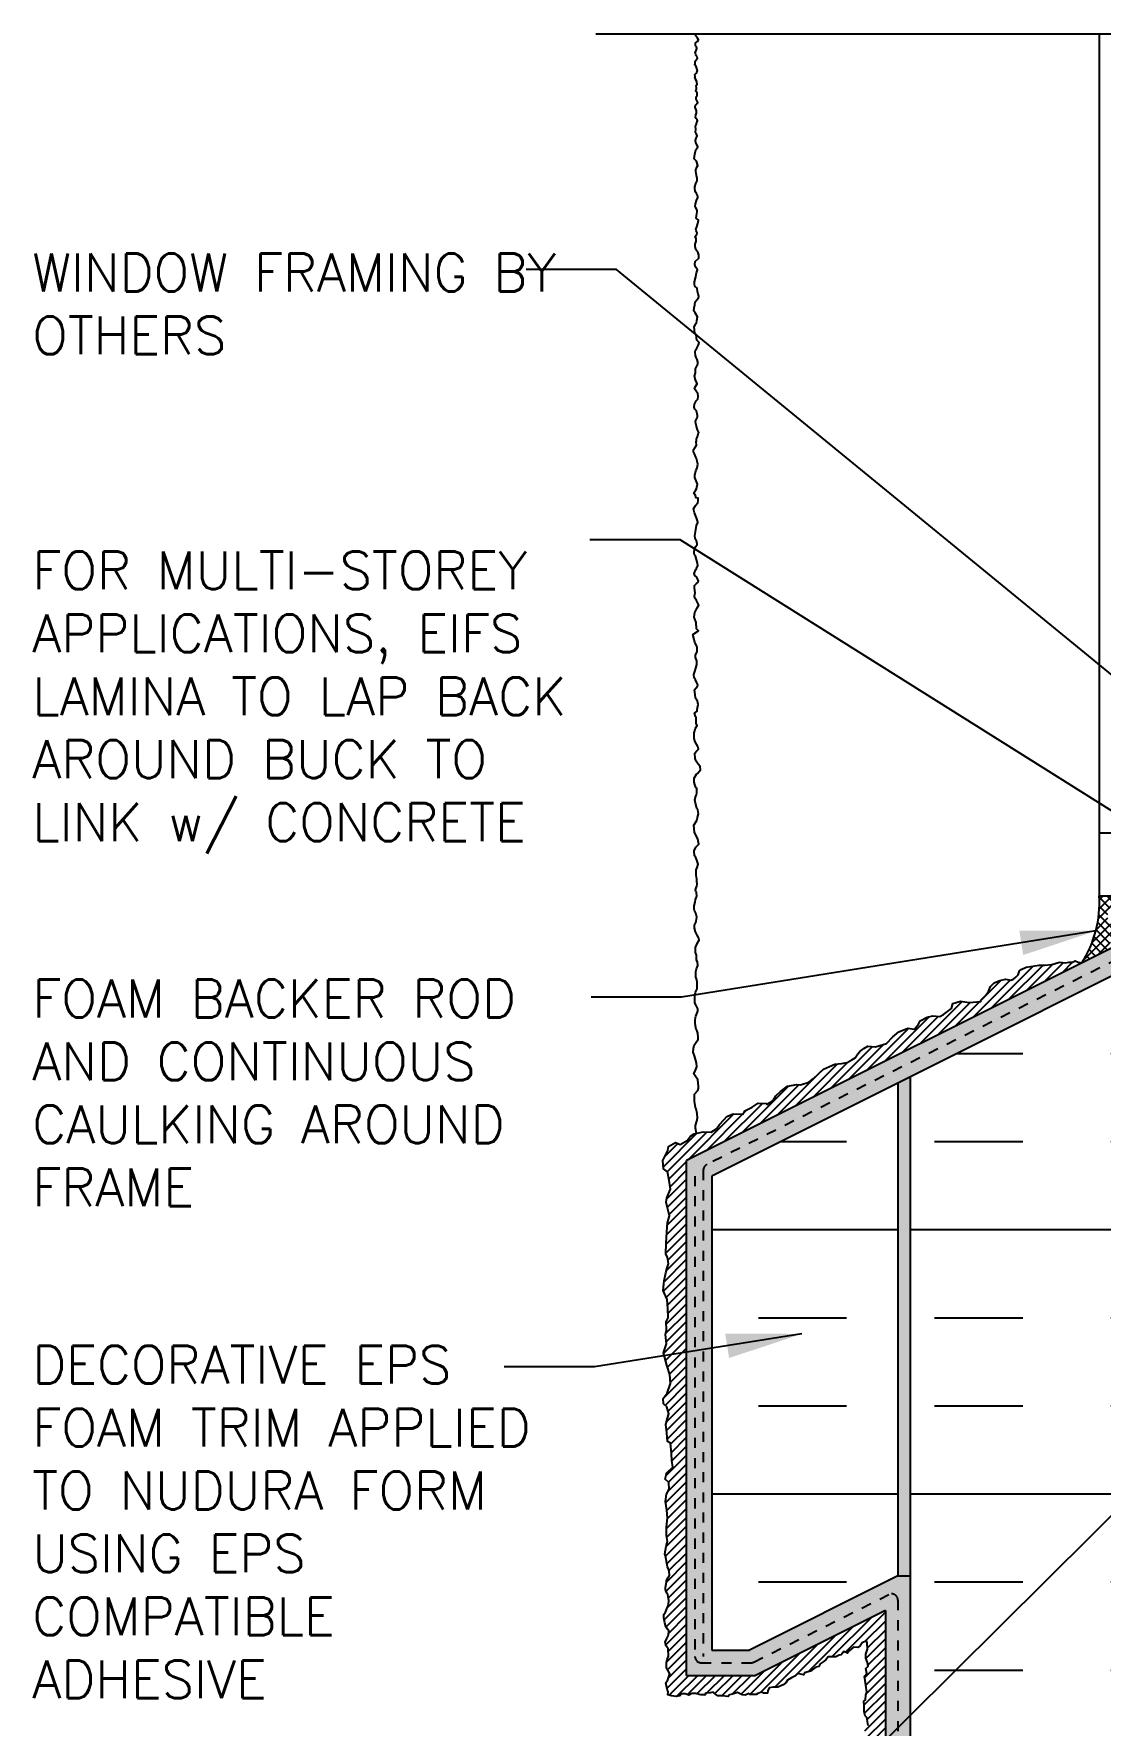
# Model space of a CAD drawing. Header units: inches. Extents: x 2671 to 2825, y 351 to 410.
# Drawn here: x 2793.56 to 2804.15, y 378 to 394.8 of the extents above; entities that cross this region are included whole.
import ezdxf

# ---------------------------------------------------------------- set-up
doc = ezdxf.new("R2010")
doc.units = ezdxf.units.IN
doc.header["$LTSCALE"] = 0.5
doc.header["$MEASUREMENT"] = 0
doc.linetypes.add('DASHED2', pattern=[0.375, 0.25, -0.125])
for name, color, linetype in [('HATCH', 12, 'CONTINUOUS'), ('LINE18', 9, 'CONTINUOUS'), ('LINE50', 5, 'CONTINUOUS'), ('LINE9', 9, 'CONTINUOUS'), ('TEXT', 4, 'CONTINUOUS')]:
    doc.layers.add(name, color=color, linetype=linetype)
doc.styles.add('DIM', font='romans.shx', dxfattribs={"width": 0.7})
doc.styles.get("Standard").update_dxf_attribs({"font": 'romans.shx'})
doc.dimstyles.new('ext_12', dxfattribs={"dimscale": 12, "dimtxt": 0.09375, "dimasz": 0.09375, "dimexe": 0.09375, "dimexo": 0.0625, "dimgap": 0.0625, "dimtad": 1, "dimdec": 1, "dimzin": 3, "dimdsep": 46, "dimlunit": 4, "dimtxsty": 'DIM', "dimcen": 0.09, "dimdle": 0.09375, "dimclrt": 4, "dimadec": 0, "dimazin": 0, "dimtfac": 1, "dimtdec": 1, "dimtmove": 2, "dimatfit": 3, "dimfxl": 1, "dimfrac": 2, "dimtolj": 1, "dimtzin": 0, "dimarcsym": 0})
pattern_1 = [(0, (84.75573298953941, -136.8278989746598), (0, 2.625), []), (0, (84.75573298953941, -135.9528989746598), (0, 2.625), [0.875, -0.875]), (0, (84.75573298953941, -135.0778989746598), (0, 2.625), [0.875, -0.875])]

msp = doc.modelspace()

# ---------------------------------------------------------------- hatches: boundary and pattern name
at = {"layer": 'HATCH'}
h = msp.add_hatch(dxfattribs=at)
h.set_pattern_fill('ANSI37', color=256, scale=0.5)
h.set_pattern_definition([(45, (84.75573298953941, -136.8278989746598), (-0.04419417382415922, 0.04419417382415922), []), (135, (84.75573298953941, -136.8278989746598), (-0.04419417382415922, -0.04419417382415922), [])])
edge = h.paths.add_edge_path()
edge.add_ellipse((2804.459476157253, 386.0699550750678), major_axis=(0.2280940251927188, 0.06169655003302232), ratio=0.6811287563632663, start_angle=70.67539716155972, end_angle=280.6034856221446, ccw=False)
edge.add_line((2804.495301290364, 386.2369798486368), (2804.143735898852, 386.2369798486368))
edge.add_arc((2803.033990033987, 386.1731596937955), 1.111579460384658, -32.753816658798996, 3.291386322241692, ccw=False)
edge.add_line((2803.968831667146, 385.571761308645), (2804.296807817808, 385.735749383976))
edge.add_arc((2804.282193184285, 385.7633806293632), 0.03125817068615812, 117.8751214006042, 297.87512140134095, ccw=False)
edge.add_line((2804.267578550763, 385.7910118747503), (2804.542753711817, 385.9285994552774))
h.paths.add_polyline_path([(2804.240242187234, 385.9856982846786), (2804.240352641219, 385.9855061682331), (2804.236476562438, 385.9936225678211)])
h = msp.add_hatch(dxfattribs=at)
h.set_pattern_fill('AR-SAND', color=256, scale=0.05)
h.set_pattern_definition([(37.50000000000001, (84.75573298953941, -136.8278989746598), (-0.003149667905480408, 0.09634118845065794), [0, -0.07600000000000001, 0, -0.085, 0, -0.08125]), (7.499999999999999, (84.75573298953941, -136.8278989746598), (0.08848883526338636, 0.141107303261487), [0, -0.041, 0, -0.0685, 0, -0.02625]), (327.5, (84.69423298953942, -136.8278989746598), (0.1557070930875748, 0.0002829526768482471), [0, -0.025, 0, -0.09000000000000001, 0, -0.1175]), (317.5, (84.69423298953942, -136.8278989746598), (0.1503063302286147, 0.04388377824671247), [0, -0.0125, 0, -0.059, 0, -0.0675])])
h.paths.add_polyline_path([(2802.268769549175, 379.4839912607451), (2802.14377210374, 379.4839912607451), (2800.668766814901, 378.7464886163257), (2800.293766814901, 378.7464886163257), (2800.293766814901, 383.4547203853351), (2802.268769549175, 384.4422217524721), (2804.893769549175, 385.7547217524721), (2804.893769549175, 385.8639606076894), (2805.018769549175, 385.8639606076894), (2805.018769549175, 385.9275842931552), (2804.680477636167, 385.9275842931557), (2800.043766814901, 383.6092288825226), (2800.043766814901, 378.4964886163257), (2800.727783809276, 378.4964886163257), (2802.018772283677, 379.1419828535262), (2802.018772283677, 368.0092164944533), (2802.268769549175, 368.0092164944533)])
h.paths.add_polyline_path([(2802.268769549175, 384.4422217524721), (2802.143766814901, 384.3797203853353), (2802.14377210374, 379.4839912607451), (2802.268769549175, 379.4839912607451)], flags=17)
h = msp.add_hatch(dxfattribs=at)
h.set_pattern_fill('INSUL', color=256, scale=7)
h.set_pattern_definition(pattern_1)
h.paths.add_polyline_path([(2804.893769549175, 385.7547217524721), (2802.268769549175, 384.4422217524721), (2802.268769549175, 368.0092164944533), (2802.706269549175, 368.0092164944533), (2802.706269549175, 368.5092164944533), (2804.206269549175, 368.5092164944533), (2804.206269549175, 368.0092164944533), (2804.893769549175, 368.0092164944533)])
h.paths.add_polyline_path([(2813.518769549173, 385.863960607689), (2810.893769549175, 385.8639606076891), (2810.893769549175, 368.0092164944533), (2811.581269549175, 368.0092164944533), (2811.581269549175, 368.5092164944533), (2813.081269549175, 368.5092164944533), (2813.081269549175, 368.0092164944533), (2813.518769549175, 368.0092164944533)])
h = msp.add_hatch(dxfattribs=at)
h.set_pattern_fill('ANSI31', color=256, scale=0.5)
h.set_pattern_definition([(45, (84.75573298953941, -136.8278989746598), (-0.04419417382415922, 0.04419417382415922), [])])
h.paths.add_polyline_path([(2803.603226597871, 385.5511921257062), (2803.547806985994, 385.5510371323189), (2803.416524962728, 385.5283350786666), (2803.366100668813, 385.5072642443084), (2803.349652754152, 385.4938073739938), (2803.337690011891, 385.4534353853307), (2803.29501561093, 385.4107634783613), (2803.264420783383, 385.4011020403252), (2803.210589812723, 385.4100737464414), (2803.156759526822, 385.3966161872672), (2803.099938212975, 385.3756831248088), (2803.064050670949, 385.3383014752312), (2803.044612413102, 385.2889584693114), (2803.017696585392, 385.2530723337061), (2802.968352156649, 385.2022345026733), (2802.965361813463, 385.1902724574716), (2802.850223671798, 385.1783104122699), (2802.764991701029, 385.1917672825846), (2802.690226958549, 385.1678438810407), (2802.675273873101, 385.1199957002339), (2802.594528444249, 385.0586906491124), (2802.5592681416, 385.0387688323985), (2802.488989256278, 385.0477405385147), (2802.433663456404, 385.0327881542275), (2802.364880085055, 384.9969020186224), (2802.348431485635, 384.9625113969898), (2802.308058771209, 384.9131683910698), (2802.240770229073, 384.923634922299), (2802.154043429091, 384.8877487866939), (2802.094231772059, 384.8369102668016), (2802.018769549176, 384.7596544445718), (2802.018769549176, 384.7688513805105), (2801.920777487334, 384.7397197689343), (2801.844517230882, 384.7442056219925), (2801.806350810421, 384.7213182651351), (2801.765978095994, 384.6929083216737), (2801.746539153388, 384.6704797452428), (2801.720594835094, 384.6315650926221), (2801.685231982383, 384.6106695192343), (2801.64037272604, 384.5822602646322), (2801.583552096953, 384.573288558516), (2801.516263554817, 384.567307880345), (2801.465423612102, 384.5448786150542), (2801.404116441097, 384.5179641855657), (2801.350285470437, 384.4671263545324), (2801.30393138488, 384.4237640267841), (2801.259072813296, 384.3863830660657), (2801.176831185713, 384.3609634616898), (2801.137953985259, 384.365449314748), (2801.046740643359, 384.3475065913751), (2800.97722047117, 384.2962058467588), (2800.932361899585, 384.2513486938972), (2800.905446071876, 384.2064915410353), (2800.841148557685, 384.1676150663445), (2800.836662700527, 384.1765867724607), (2800.755916586916, 384.1780815975737), (2800.696104929884, 384.1407006368556), (2800.622835701377, 384.1033196761375), (2800.607882615929, 384.0689283656454), (2800.507697559711, 384.0719193935904), (2800.444895559493, 384.0464997892145), (2800.41648490257, 384.0165950206398), (2800.370130817013, 383.9672520147201), (2800.34172016009, 383.925385200944), (2800.28788918943, 383.8909945793114), (2800.210134103764, 383.8954804323694), (2800.118285305377, 383.8738860647918), (2800.08239844811, 383.8514574883609), (2800.050997448001, 383.8080951606123), (2799.979223048706, 383.769219374781), (2799.935859306336, 383.7901524372394), (2799.865580421014, 383.7482856234633), (2799.859599734642, 383.7094091487725), (2799.808759107168, 383.6107231369328), (2799.816235992271, 383.5284843344934), (2799.853618363511, 383.4970840519463), (2799.870066278173, 383.4118549104214), (2799.883523849648, 383.3266257688963), (2799.849132506353, 383.2399018022584), (2799.843151135222, 383.1950446493966), (2799.855113192725, 383.139720276446), (2799.874552135331, 383.0619673270646), (2799.853618363511, 382.9901957447139), (2799.852122849539, 382.9498237560508), (2799.841748063734, 382.7904685104072), (2799.838757720548, 382.6783249393932), (2799.853710805996, 382.6499149959318), (2799.865672863499, 382.5841240917521), (2799.852215292024, 382.5452483059209), (2799.837262206576, 382.4929142720559), (2799.820814291914, 382.4136664975615), (2799.813337406811, 382.3179708248074), (2799.852215292024, 382.2297506553373), (2799.856701149182, 382.1415311747268), (2799.8612513737, 382.0463914115885), (2799.841812431094, 382.0060194229252), (2799.843307945066, 381.9267716484308), (2799.83433554599, 381.8819144955692), (2799.843307945066, 381.7907039870136), (2799.81340177417, 381.6994941673174), (2799.847793802225, 381.5768840650742), (2799.879194802334, 381.485674245378), (2799.883680659492, 381.3944637368227), (2799.85080811198, 381.297961409595), (2799.810435397555, 381.24562737573), (2799.814921254713, 381.1917985167522), (2799.849312598008, 381.1618937481776), (2799.867256711401, 381.0931125049124), (2799.855293969139, 381.0512456911363), (2799.837350540505, 380.9869496120696), (2799.849312598008, 380.9062063236026), (2799.855293969139, 380.817986842992), (2799.885200140035, 380.8030344587048), (2799.894171854351, 380.6983670798345), (2799.897162197537, 380.6310813505418), (2799.907629425827, 380.5637949323896), (2799.849365324462, 380.5076329062883), (2799.841065358867, 380.4842302825257), (2799.831730722203, 380.4442254559756), (2799.867308753096, 380.4134327475067), (2799.870299096282, 380.3446515042415), (2799.844878782545, 380.2968033234347), (2799.834412239014, 380.2235362271113), (2799.84786981049, 380.1383070855863), (2799.85385118162, 380.0605548250644), (2799.844878782545, 379.9678494913958), (2799.844878782545, 379.8856106889564), (2799.855346010834, 379.8258004629479), (2799.841888439359, 379.7749626319151), (2799.829926381856, 379.7046858746774), (2799.835907068228, 379.6822572982464), (2799.853935406995, 379.5747159975458), (2799.870170361562, 379.5346085309304), (2799.874224520041, 379.4697464049373), (2799.857802926646, 379.4634521001124), (2799.846343482356, 379.4357585705297), (2799.8444336891, 379.4262096001535), (2799.835838592313, 379.368913022457), (2799.835838592313, 379.3479041854539), (2799.847298721363, 379.3135266521517), (2799.857802926646, 379.2982477484618), (2799.862577752163, 379.2772389114587), (2799.869491080539, 379.2098432702712), (2799.849208514618, 379.1578712708776), (2799.834884038065, 379.1244484968413), (2799.818649083498, 379.1024849005723), (2799.818649083498, 379.0671519191449), (2799.828199419293, 379.0184502414188), (2799.836777397101, 378.9825021084587), (2799.853966905916, 378.9557640270016), (2799.866381589214, 378.9395296751863), (2799.863516556951, 378.8965579307737), (2799.847282287143, 378.8631351567374), (2799.830092778328, 378.8249372086532), (2799.842507461626, 378.7896042272259), (2799.862561317944, 378.7590464198461), (2799.864471795958, 378.6855161791943), (2799.852057112661, 378.654957682955), (2799.844417254881, 378.6272648422321), (2799.843474341538, 378.572440581278), (2799.857798818091, 378.5476120183523), (2799.876898804921, 378.5132337961907), (2799.859709296105, 378.4530729406972), (2799.837744961773, 378.4206049259265), (2799.85015964507, 378.3594886223077), (2799.862574328368, 378.3317957815848), (2799.858754057098, 378.3041022520022), (2799.893133074729, 378.2916883149692), (2799.940881329905, 378.2859583816557), (2799.97717014079, 378.292643074235), (2799.994359649605, 378.3126964631128), (2800.028738667236, 378.3126964631128), (2800.065027478121, 378.2983730075484), (2800.096542148248, 378.3174716371607), (2800.135695306637, 378.3174716371607), (2800.169119770019, 378.305057011268), (2800.18439880082, 378.3021927334707), (2800.226417676231, 378.3021927334707), (2800.235967327265, 378.3193811556921), (2800.277030963668, 378.3232008816146), (2800.307888949776, 378.3279843219761), (2800.331763077364, 378.3107952108953), (2800.354681965945, 378.2916965812831), (2800.3947910481, 378.2945608590803), (2800.458774257843, 378.285011888704), (2800.469278463126, 378.3022009997849), (2800.499837894246, 378.3098404516297), (2800.549495942677, 378.3251193553194), (2800.596289643605, 378.3031557590505), (2800.626377275674, 378.3012262635937), (2800.663621325567, 378.3174606154087), (2800.676990563112, 378.3079109561727), (2800.734289154082, 378.3079109561727), (2800.752433217146, 378.3165058561428), (2800.78872271279, 378.3289197931761), (2800.80782201486, 378.3184153746745), (2800.846975858009, 378.3203255820654), (2800.859670023202, 378.3732194860039), (2800.908094035489, 378.3776214709021), (2800.951067465148, 378.3795316782932), (2801.002940709413, 378.4035026111426), (2801.031589662518, 378.4235560000207), (2801.046869378078, 378.4493393222119), (2801.087933014481, 378.4703481592153), (2801.126132303381, 378.4932665147501), (2801.150006430969, 378.5142753517532), (2801.204439304918, 378.5009059665949), (2801.215899433967, 378.5219148035983), (2801.274152579186, 378.5391039146791), (2801.328925778429, 378.5774995654394), (2801.359485209549, 378.5860944654096), (2801.37094465384, 378.6118777876009), (2801.402458639207, 378.6309764172133), (2801.42824324481, 378.6500750468256), (2801.449252340135, 378.6796780949394), (2801.525650233176, 378.6815883023305), (2801.586196531151, 378.7083301228924), (2801.605208289671, 378.7331907674072), (2801.643406893811, 378.7169564155922), (2801.663461434889, 378.7436944970495), (2801.702615278037, 378.7761625118201), (2801.74367891444, 378.7742529932887), (2801.769462835283, 378.7895318969784), (2801.78951737636, 378.8210451524833), (2801.829626458516, 378.8382335747046), (2801.838220870544, 378.820089704358), (2801.842040457054, 378.756109122942), (2801.824851632998, 378.7064519970907), (2801.825806187246, 378.6682547378659), (2801.841085902806, 378.624327545328), (2801.847770521579, 378.5870850453691), (2801.823896393991, 378.5632112417093), (2801.834401284033, 378.514509563983), (2801.8124369497, 378.4877707936664), (2801.817211775218, 378.446708567785), (2801.834401284033, 378.3311606531265), (2801.823896393991, 378.3006028457469), (2801.821056013058, 378.2540407656249), (2801.805776982257, 378.2387611730755), (2801.807686775512, 378.192924462006), (2801.806731536505, 378.1337183657781), (2801.817236426547, 378.0945656584283), (2801.834425935363, 378.0773765473475), (2801.847795172908, 378.0000265807732), (2801.811506362023, 377.9427300030768), (2801.817236426547, 377.8873436327715), (2801.830605664093, 377.8348222291229), (2801.828695870838, 377.7498321218441), (2801.809596568768, 377.7030406515087), (2801.808635851687, 377.649025800466), (2801.853401025932, 377.6135230069248), (2801.864978518891, 377.5926846708949), (2801.855428867856, 377.5306136080103), (2801.824870121495, 377.5143792561953), (2801.808635851687, 377.4876411747382), (2801.800995993907, 377.4322548044327), (2801.811500199191, 377.3825976785813), (2801.812455438198, 377.3138419231175), (2801.843969423565, 377.2851936342693), (2801.858293900118, 377.2250327787758), (2801.85254032095, 377.1633349124494), (2801.819170871132, 377.1299653458848), (2801.822035903394, 377.0755344237045), (2801.828720522167, 377.0039137015842), (2801.831585554429, 376.9475725720131), (2801.84304499872, 376.9103293831947), (2801.84304499872, 376.8425290758562), (2801.842089759713, 376.78523249816), (2801.811531013352, 376.7556294500459), (2801.800472153161, 376.6769754724398), (2801.823882014049, 376.609503062223), (2801.851589799093, 376.482375475753), (2801.827989884159, 376.4419207675817), (2801.796318404188, 376.4019875824192), (2801.793564302907, 376.3427773530345), (2801.816974163795, 376.2904515854837), (2801.837629238642, 376.2284872958214), (2801.852776795688, 376.18717776938), (2801.839006289283, 376.1183283290243), (2801.825235782878, 376.0095463923658), (2801.811465961233, 375.9503361629811), (2801.822481681598, 375.8704704815159), (2801.83074398544, 375.8236528345199), (2801.841760390564, 375.745164872053), (2801.841760390564, 375.6639228493086), (2801.836252188002, 375.614351142035), (2801.816974163795, 375.5661564649001), (2801.804580708031, 375.5262239685974), (2801.80182660675, 375.48078335174), (2801.801816335363, 375.4110817921839), (2801.810077954446, 375.3683952356039), (2801.807324537925, 375.3367242312736), (2801.815586157008, 375.3064302570822), (2801.825225511491, 375.2857754938614), (2801.848635372379, 375.2623666703632), (2801.854143574941, 375.2114186218105), (2801.843127169817, 375.1632239446756), (2801.844504220458, 375.1150292675408), (2801.856121528513, 375.0356484167988), (2801.828054251519, 374.9670402036322), (2801.830807668041, 374.9174684963586), (2801.807398491912, 374.8747819397784), (2801.807398491912, 374.8128176501163), (2801.834938819962, 374.7343296876493), (2801.855594579569, 374.6902661009305), (2801.874873288535, 374.6324322128249), (2801.819791947676, 374.5622057423306), (2801.811529643834, 374.5029955129458), (2801.804644390631, 374.4300149821741), (2801.833561769321, 374.3900824858713), (2801.837692921243, 374.3473959292912), (2801.826688157025, 374.3053775664252), (2801.804655346778, 374.2695761605384), (2801.803278296137, 374.2282659452374), (2801.839081612789, 374.186956418796), (2801.841835029311, 374.1249921291338), (2801.819802903823, 374.0781744821376), (2801.804655346778, 374.0038176100867), (2801.826688157025, 373.9652614550632), (2801.834950460867, 373.911559346233), (2801.828065207665, 373.8385788154614), (2801.818425853182, 373.7986463191585), (2801.830819308946, 373.7256657883869), (2801.850097333153, 373.6967488443341), (2801.850148690089, 373.6181961290743), (2801.825806872005, 373.5827921951185), (2801.814743218501, 373.5462812639477), (2801.793721112751, 373.5186214884807), (2801.821381273652, 373.4533444734874), (2801.830233155118, 373.4090886949684), (2801.834658753472, 373.3604076830272), (2801.841296808623, 373.3061951293082), (2801.833552182693, 373.2508755783742), (2801.824700985986, 373.2121520304923), (2801.824698931709, 373.169570180556), (2801.812528707426, 373.1463363273708), (2801.825805502487, 373.1109317045555), (2801.864036535468, 373.0727018345464), (2801.842402009883, 373.013569680673), (2801.815847735001, 372.9881225219171), (2801.822486474911, 372.9648886687318), (2801.825805502487, 372.9228455069238), (2801.809208995091, 372.8885478813235), (2801.81031556587, 372.8409731777379), (2801.822486474911, 372.8099944772043), (2801.835763269973, 372.7790150878112), (2801.847924592386, 372.7232429561863), (2801.854562647537, 372.687838333371), (2801.843498994033, 372.6435825548519), (2801.816944719152, 372.6037526986145), (2801.816944719152, 372.5506464532511), (2801.837966824901, 372.5285182195618), (2801.834647112566, 372.4676671268501), (2801.824689345081, 372.4245176566866), (2801.816944719152, 372.3946452645086), (2801.821370317505, 372.3216240910264), (2801.830221514213, 372.2585596927442), (2801.846818021608, 372.2463896119738), (2801.846818021608, 372.1567724354396), (2801.819157175949, 372.1158355819871), (2801.822049080468, 372.050393827978), (2801.814798683991, 372.0177674771181), (2801.836158951652, 371.9701180534963), (2801.847991698783, 371.9513841537692), (2801.834714218963, 371.8960646028352), (2801.834714218963, 371.8850008304203), (2801.821437423901, 371.8695111357238), (2801.818118396326, 371.833000204553), (2801.817011825548, 371.8042341207305), (2801.815905254769, 371.7677238784192), (2801.810373085638, 371.7455956447299), (2801.818118396326, 371.7002335578553), (2801.829182049831, 371.6471273124919), (2801.835820789741, 371.6072974562545), (2801.845778557226, 371.5696802167282), (2801.859261631199, 371.5472088006071), (2801.85020415558, 371.4579348065046), (2801.843566100429, 371.4258497976155), (2801.838033931297, 371.4081474862078), (2801.832501762165, 371.382700327452), (2801.832501762165, 371.3385193640706), (2801.813692113213, 371.2908705342067), (2801.818118396326, 371.243295830621), (2801.815905254769, 371.2078912078057), (2801.819224282345, 371.1702739682794), (2801.831395191387, 371.1370826510347), (2801.835820789741, 371.0950394892267), (2801.833665852712, 371.0542397188146), (2801.836984880287, 371.0243673266365), (2801.845135909316, 370.9787236954852), (2801.830346140377, 370.9436013058061), (2801.819282486872, 370.899345527287), (2801.812643746962, 370.8683668267535), (2801.812643746962, 370.8340685122938), (2801.827027112802, 370.8108346591084), (2801.842517049419, 370.7887071142787), (2801.838091451065, 370.7610473388117), (2801.836984880287, 370.728961641063), (2801.836984880287, 370.7101537101593), (2801.819794621365, 370.6643155961887), (2801.823708085226, 370.6437703868104), (2801.823708085226, 370.5884508358765), (2801.822601514448, 370.5275997431648), (2801.809324719387, 370.4689605783047), (2801.841613789379, 370.4228352866767), (2801.849528738047, 370.3422752763011), (2801.827101066789, 370.3233901000974), (2801.823782039214, 370.3012618664081), (2801.81935644086, 370.2614320101707), (2801.833934947579, 370.2286308056593), (2801.827101066789, 370.1684952197103), (2801.811611130172, 370.128665363473), (2801.81271770095, 370.0821969682428), (2801.831527349902, 370.0379418785832), (2801.844804144963, 369.9970057139903), (2801.845910715741, 369.9494310104046), (2801.848123172539, 369.8730902229964), (2801.841560440893, 369.8494141220127), (2801.830496787389, 369.8173291131234), (2801.817219307569, 369.7841371070193), (2801.819432449125, 369.7443072507819), (2801.844992417683, 369.7059690334241), (2801.833815814965, 369.6403066879066), (2801.820539019903, 369.6049020650914), (2801.821644905922, 369.5639659004984), (2801.831602673408, 369.5285612776832), (2801.84377358245, 369.4787739573864), (2801.845986724006, 369.4035394783337), (2801.851582575739, 369.3809393758875), (2801.815070533372, 369.337789905724), (2801.808431793462, 369.3090238219015), (2801.80953836424, 369.2736198879457), (2801.829453899211, 369.2404278818415), (2801.841717387676, 369.1931296194975), (2801.830560469989, 369.1596618610112), (2801.830560469989, 369.1131934657811), (2801.836092639121, 369.0556612981359), (2801.829468279153, 369.0221234845632), (2801.827255137597, 369.0011015592295), (2801.817297370111, 368.973442472622), (2801.81065931496, 368.9302930024585), (2801.811765200979, 368.8771867570951), (2801.829468279153, 368.8362499036427), (2801.84495821577, 368.8096971253906), (2801.843851644992, 368.7488453438195), (2801.840532617417, 368.6879942511079), (2801.826149251578, 368.6525896282926), (2801.805157275231, 368.6311034116565), (2801.805157275231, 368.6012310194783), (2801.810688759604, 368.5481240852556), (2801.836137148466, 368.5016563788849), (2801.85383954188, 368.4629321421434), (2801.843881774395, 368.407613280069), (2801.825072810202, 368.3677834238316), (2801.826178696221, 368.308037950616), (2801.830604979334, 368.2704207110896), (2801.843881774395, 368.2051443849558), (2801.837243034485, 368.1642075315033), (2801.81954064107, 368.0989312053695), (2801.818434070292, 368.0635265825543), (2801.831272283677, 368.0092164944533), (2802.018772283677, 368.0092164944533), (2802.018772283677, 379.1419828535262), (2800.727783809276, 378.4964886163257), (2800.043766814901, 378.4964886163257), (2800.043766814901, 383.6092288825226), (2803.968831667146, 385.571761308645), (2803.932136957953, 385.5787850818018), (2803.903946793475, 385.5928798360125), (2803.875757313757, 385.5798693466533), (2803.845399201825, 385.5809536115048), (2803.807451219532, 385.5733637575437), (2803.748902943121, 385.5809536115048), (2803.670839031081, 385.5560162087781)])
h = msp.add_hatch(dxfattribs=at)
h.set_pattern_fill('INSUL', color=256, scale=7)
h.set_pattern_definition(pattern_1)
h.paths.add_polyline_path([(2802.143766814901, 384.3797203853353), (2800.293766814901, 383.4547203853351), (2800.293766814901, 378.7464886163257), (2800.668766814901, 378.7464886163257), (2802.14377210374, 379.4839912607451)])

# ---------------------------------------------------------------- linework, layer by layer
msp.add_line((2804.143735898852, 394.7995339729275), (2804.143735898852, 386.8618317029849), dxfattribs=at)
msp.add_lwpolyline([(2800.142144020994, 383.8794954345823), (2800.134490395536, 383.9298689736373), (2800.131476760645, 383.9579930948603), (2800.147547367137, 384.0011827010309), (2800.151565245144, 384.032320283628), (2800.14955675891, 384.0775185603941), (2800.138508273543, 384.1237216279388), (2800.131476760645, 384.1377841440312), (2800.121433423934, 384.1990536074852), (2800.122437667051, 384.2301902791206), (2800.124446153286, 384.2673538735045), (2800.155583123152, 384.3035126771098), (2800.161609487394, 384.3236012049888), (2800.162613730512, 384.3497157446544), (2800.156587366269, 384.4109852081085), (2800.135494638652, 384.4421218797439), (2800.117415545926, 384.4692412101882), (2800.133455364081, 384.5078386583215), (2800.146513241222, 384.5409840005525), (2800.143499606331, 384.5811610563106), (2800.122406878714, 384.6484565315512), (2800.109349907113, 384.6856201259351), (2800.11336778512, 384.7217789295404), (2800.118389906245, 384.75592906255), (2800.147517484339, 384.7961061183081), (2800.158565969706, 384.8121763940343), (2800.158565969706, 384.8302562513177), (2800.155552334815, 384.8734458574883), (2800.144503849448, 384.9035786493067), (2800.138477485206, 384.9116142426508), (2800.129461030096, 384.9685958092824), (2800.129461030096, 384.9977238103223), (2800.133478908103, 385.0308691525534), (2800.137496786112, 385.0449307576839), (2800.155575878838, 385.0931434067859), (2800.155575878838, 385.1172492758561), (2800.136491637455, 385.15441287024), (2800.127452543862, 385.1724918165617), (2800.126448300744, 385.2196996748851), (2800.125443152088, 385.247823796108), (2800.131470421869, 385.2829778089346), (2800.150553757713, 385.3161240621273), (2800.149549514595, 385.3432433925717), (2800.148545271478, 385.3844243281467), (2800.142518907237, 385.4145571199653), (2800.137496786112, 385.4306273956914), (2800.136491637455, 385.4878795179543), (2800.142518907237, 385.5129892668414), (2800.156580121955, 385.5461355200341), (2800.153567392603, 385.5812895328606), (2800.143523150353, 385.5993693901441), (2800.143523150353, 385.6385416551235), (2800.142465480416, 385.6490122491487), (2800.132422143705, 385.6751267888144), (2800.134430629939, 385.7253481085119), (2800.151505479549, 385.770546385278), (2800.169584572275, 385.7976657157224), (2800.161549721799, 385.8257898369453), (2800.148492750197, 385.8468822446413), (2800.142465480416, 385.859939969955), (2800.132422143705, 385.881032377651), (2800.124386387689, 385.9161873014392), (2800.124386387689, 385.9473239730747), (2800.136439116174, 385.9734385127404), (2800.139452751065, 385.9875010288328), (2800.14447487219, 386.0256685030336), (2800.13744426483, 386.0678542293871), (2800.123382144573, 386.0919600984573), (2800.119364266564, 386.1070264943666), (2800.118361834526, 386.1406519134247), (2800.129410319893, 386.1768116279916), (2800.131418806127, 386.2009174970618), (2800.138449413487, 386.216987772788), (2800.142467291495, 386.2240185753533), (2800.145480926386, 386.2410936418581), (2800.142467291495, 386.2621869605158), (2800.142467291495, 386.2732351042722), (2800.135436684136, 386.2802659068375), (2800.132423049245, 386.298345764121), (2800.139454562143, 386.318434292), (2800.14748941262, 386.3345045677262), (2800.148493655737, 386.3555978863839), (2800.146485169502, 386.3847258874238), (2800.144475777729, 386.4038096245241), (2800.138449413487, 386.4429818895036), (2800.139454562143, 386.4962157596136), (2800.148493655737, 386.5193177488669), (2800.158537897987, 386.5534678818765), (2800.144475777729, 386.5916353560773), (2800.135436684136, 386.6177508067047), (2800.124388198768, 386.6348258732096), (2800.120374848457, 386.6868928013546), (2800.136445454949, 386.7210429343642), (2800.167582424816, 386.7531843967784), (2800.155529696332, 386.8003913441399), (2800.123388483348, 386.8717050715335), (2800.118366362223, 386.9028426541306), (2800.117362119106, 386.9390014577359), (2800.145485454082, 386.9882179866548), (2800.14950242655, 387.0032843825641), (2800.161556060574, 387.0525000005213), (2800.156533939449, 387.0926770562793), (2800.145485454082, 387.105734781593), (2800.142471819191, 387.1228098480979), (2800.133431820058, 387.1599734424817), (2800.125396969582, 387.1931187847127), (2800.137449698066, 387.228273708501), (2800.143476062308, 387.241330522853), (2800.146489697199, 387.2604151709152), (2800.147493940316, 387.3066182384598), (2800.135441211832, 387.3156577116207), (2800.125396969582, 387.3427770420651), (2800.120374848457, 387.3658781203566), (2800.11937060534, 387.4080638467102), (2800.143476062308, 387.4462322318727), (2800.151511818324, 387.454266914255), (2800.181617378894, 387.4892305360818), (2800.180613135777, 387.5213710875341), (2800.15952040816, 387.5444730767873), (2800.138427680543, 387.5746058686059), (2800.130392830066, 387.6037338696458), (2800.127379195176, 387.6559629489772), (2800.142445558551, 387.6760514768562), (2800.162534043051, 387.6961400047352), (2800.154498287035, 387.7222545444009), (2800.142445558551, 387.7463613244328), (2800.12938858695, 387.7684585229074), (2800.118340101582, 387.8026086559171), (2800.118340101582, 387.8377626687436), (2800.118340101582, 387.8578511966226), (2800.128383438293, 387.8889878682581), (2800.132401316301, 387.9040542641674), (2800.150480409027, 387.9291649240162), (2800.13943192366, 387.9442313199254), (2800.140437072316, 388.0125315859448), (2800.134409802535, 388.0185575977314), (2800.123361317168, 388.0537125215197), (2800.150480409027, 388.0738010493988), (2800.14947616591, 388.088867445308), (2800.158512542886, 388.139823000153), (2800.152486178643, 388.1719644625671), (2800.132398599683, 388.2031011342026), (2800.129384964792, 388.2372521781739), (2800.12335860055, 388.2834552457186), (2800.152486178643, 388.3216227199194), (2800.157508299768, 388.3326717746376), (2800.145455571284, 388.3547689731122), (2800.131393451026, 388.384900853969), (2800.119340722542, 388.4039845910694), (2800.116327993191, 388.4351221736665), (2800.128380721675, 388.4752983184629), (2800.135411329034, 388.4984003077161), (2800.147464057518, 388.5365677819169), (2800.146459814401, 388.5717227057052), (2800.132398599683, 388.6058728387148), (2800.132398599683, 388.628974827968), (2800.150477692409, 388.6651336315733), (2800.149473449292, 388.7063145671483), (2800.146459814401, 388.719372292462), (2800.125367086784, 388.7555310960672), (2800.120344965659, 388.7832525722093), (2800.106282845401, 388.8354825625024), (2800.163534664011, 388.8716413661077), (2800.141437693276, 388.8917298939867), (2800.138424058385, 388.9529993574407), (2800.119339817003, 389.0072380183294), (2800.126371329901, 389.0514324152786), (2800.14043254462, 389.0795556255398), (2800.15047678687, 389.0976354828233), (2800.165543150245, 389.1257586930845), (2800.144450422628, 389.1699530900337), (2800.128379816135, 389.1910464086914), (2800.122353451894, 389.2111349365704), (2800.125367086784, 389.2342360148619), (2800.13038830237, 389.2493024107712), (2800.12335769501, 389.2975141489114), (2800.124361938128, 389.3216200179817), (2800.14344617951, 389.3396998752651), (2800.157507394229, 389.348739348426), (2800.161525272237, 389.3638057443352), (2800.146458908862, 389.4029780093147), (2800.126371329901, 389.4190491960026), (2800.118335573885, 389.4391368129199), (2800.135410423495, 389.4803186594565), (2800.141437693276, 389.4893581326174), (2800.154494664878, 389.5204948042528), (2800.153490421761, 389.5435967935061), (2800.141437693276, 389.5777469265158), (2800.131393451026, 389.6149105208997), (2800.121349208776, 389.6259586646561), (2800.120340437963, 389.6486115497806), (2800.123353167314, 389.683766473569), (2800.136411044455, 389.7078723426391), (2800.149468016056, 389.7289656612968), (2800.147459529822, 389.7560849917411), (2800.130383774673, 389.7912390045677), (2800.125361653548, 389.8143409938209), (2800.13138892333, 389.8525084680217), (2800.138419530689, 389.8956989851539), (2800.14143226004, 389.9147827222544), (2800.156498623415, 389.9469241846684), (2800.153485894064, 389.9639992511733), (2800.142437408697, 389.9941311320301), (2800.135405895798, 390.0081936481224), (2800.123353167314, 390.0413389903534), (2800.114313168181, 390.0815160461115), (2800.129379531556, 390.1076305857772), (2800.134401652681, 390.1166700589381), (2800.156498623415, 390.1427855095656), (2800.158508015189, 390.1618692466659), (2800.158508015189, 390.1879837863316), (2800.138419530689, 390.1899924569271), (2800.131352701756, 390.2128220686257), (2800.117291487038, 390.2419500696656), (2800.131352701756, 390.2630433883232), (2800.142401187124, 390.281122334645), (2800.147423308249, 390.2971935213329), (2800.15344967249, 390.3263215223728), (2800.127335729288, 390.3946217883921), (2800.125326337514, 390.4147103162711), (2800.135370579764, 390.4589047132204), (2800.149432700022, 390.4880327142603), (2800.154454821147, 390.5272049792396), (2800.150436943139, 390.5553281895009), (2800.14340543024, 390.5804388493497), (2800.137379065999, 390.5965100360376), (2800.121308459507, 390.6276467076731), (2800.114277852147, 390.6467304447734), (2800.114277852147, 390.6708363138436), (2800.126330580631, 390.6879113803484), (2800.141396944006, 390.7140268309759), (2800.139388457772, 390.7471721732069), (2800.144410578897, 390.7572164371463), (2800.141396944006, 390.7783088448423), (2800.15344967249, 390.7963887021258), (2800.159476036733, 390.8255167031657), (2800.164498157858, 390.8415869788919), (2800.151441186256, 390.8666976387407), (2800.138384214655, 390.9129007062854), (2800.136312340668, 390.9296988404269), (2800.13229446266, 390.9527999187185), (2800.15238294716, 390.9919721836978), (2800.154391433394, 391.0090472502027), (2800.142338704909, 391.0542464379305), (2800.127272341535, 391.0733301750308), (2800.119237491058, 391.0904052415357), (2800.124259612183, 391.1225467039499), (2800.131290219543, 391.1416304410502), (2800.139325070019, 391.1546881663639), (2800.155395676511, 391.1727671126856), (2800.160417797636, 391.1968738927176), (2800.156400825168, 391.2300192349485), (2800.147360826034, 391.240063498888), (2800.138320826902, 391.2491029720489), (2800.123387577808, 391.2726085173447), (2800.12640030716, 391.287674913254), (2800.150506669668, 391.3228298370423), (2800.144480305426, 391.3338779807987), (2800.132426671402, 391.3630059818386), (2800.121378186035, 391.3981609056269), (2800.133431820058, 391.4333158294152), (2800.133431820058, 391.4544082371111), (2800.132426671402, 391.471483303616), (2800.150506669668, 391.5046295568087), (2800.157537277027, 391.5196950417562), (2800.156533033909, 391.5427970310095), (2800.148497277894, 391.564894229484), (2800.138453941183, 391.58598663718), (2800.132426671402, 391.6050712852422), (2800.129413942051, 391.6372118366945), (2800.131422428285, 391.6593090351691), (2800.145484548543, 391.6783936832312), (2800.161555155034, 391.7105342346836), (2800.168585762394, 391.7336362239369), (2800.14648879166, 391.75673821319), (2800.143476062308, 391.7788354116647), (2800.138453941183, 391.8149942152698), (2800.127405455816, 391.8250384792093), (2800.119392338284, 391.8908545526145), (2800.13747143101, 391.9179738830589), (2800.142493552135, 391.9260094764029), (2800.146511430143, 391.9511201362517), (2800.153542037502, 391.9892876104524), (2800.130440823651, 392.0284598754318), (2800.116378703393, 392.0485484033109), (2800.120396581401, 392.0786811951294), (2800.12742718876, 392.1068044053907), (2800.128431431877, 392.1369371972092), (2800.161577793518, 392.1761094621886), (2800.164590522869, 392.1941884085104), (2800.159568401744, 392.2142769363894), (2800.151533551268, 392.2393875962382), (2800.148519916377, 392.2745425200264), (2800.12742718876, 392.2936262571269), (2800.121400824518, 392.3147186648227), (2800.124414459409, 392.3368158632974), (2800.136467187893, 392.3850276014376), (2800.13747143101, 392.3900497334074), (2800.143497795252, 392.4241998664171), (2800.152537794385, 392.4553374490142), (2800.133453553002, 392.4854693298711), (2800.126422945643, 392.5075665283457), (2800.128431431877, 392.5387041109428), (2800.165594765986, 392.5728542439525), (2800.165594765986, 392.5899293104574), (2800.167528997996, 392.6015349627872), (2800.15949324198, 392.6256417428191), (2800.135387785012, 392.6587870850501), (2800.128356272113, 392.6859064154945), (2800.130365663887, 392.709007493786), (2800.140409906136, 392.7401450763831), (2800.138112552856, 392.7683557389696), (2800.129570600355, 392.7837154645532), (2800.133720687105, 392.7901996900857), (2800.140464238496, 392.7995379586912), (2800.146689821391, 392.8083569791155), (2800.14824553796, 392.8228822637623), (2800.143317592926, 392.8361103389179), (2800.138907616388, 392.8446697352516), (2800.135536293461, 392.8589363067696), (2800.141242096781, 392.8726827191446), (2800.154589746507, 392.9157019754732), (2800.16276495558, 392.9484036793459), (2800.138981870613, 392.9692136889083), (2800.141211308444, 392.992997077529), (2800.150129965306, 393.0309012837923), (2800.150873413096, 393.0479954804933), (2800.13006321375, 393.0836705634246), (2800.133036099371, 393.1126564544359), (2800.141211308444, 393.1438714687794), (2800.154589746507, 393.1736007045554), (2800.155333194297, 393.1884648669625), (2800.143441651814, 393.2144773789155), (2800.137495880572, 393.2226532603645), (2800.12931976596, 393.2390041123008), (2800.125604338089, 393.262044156157), (2800.127833775919, 393.2806241314255), (2800.136769638029, 393.3129404984901), (2800.149404628303, 393.338953010443), (2800.149404628303, 393.3612497095346), (2800.142715409271, 393.3939514134073), (2800.13825562807, 393.4147614229696), (2800.137513085819, 393.4296264963385), (2800.137513085819, 393.4496931611362), (2800.144944847102, 393.4757056730891), (2800.155350399545, 393.4927998697901), (2800.143441651814, 393.5361798669604), (2800.120402014637, 393.5584765660519), (2800.127090328129, 393.603069964235), (2800.133779547161, 393.6335425447757), (2800.137495880572, 393.6476633624181), (2800.156819184338, 393.6773925981942), (2800.148643975266, 393.6937434501306), (2800.136752432782, 393.7167834939867), (2800.13229355712, 393.7413093164104), (2800.138981870613, 393.7643493602666), (2800.146414537435, 393.776241054577), (2800.150130870846, 393.7866460593581), (2800.144185099604, 393.8037402560591), (2800.138239328362, 393.8141452608403), (2800.134522994951, 393.8208344527601), (2800.137502219347, 393.8516276918266), (2800.131556448106, 393.8820993614055), (2800.144191438379, 393.9006802476357), (2800.144191438379, 393.9081127843201), (2800.153110095242, 393.9356119858022), (2800.14790777179, 393.9460169905834), (2800.138989114927, 393.9586520296584), (2800.133785885937, 393.9720295025363), (2800.136758771557, 393.9928395120986), (2800.137502219347, 393.9958128911571), (2800.141962000549, 394.0121637430934), (2800.144191438379, 394.02182540311), (2800.142704542799, 394.034460442185), (2800.129327010275, 394.0701355251163), (2800.133785885937, 394.0909455346786), (2800.156082980863, 394.1162147018669), (2800.149393761831, 394.1303364304711), (2800.138989114927, 394.1511464400334), (2800.138989114927, 394.1726997943604), (2800.150880657411, 394.1868215229646), (2800.150880657411, 394.1935098039227), (2800.150880657411, 394.2061448429977), (2800.14790777179, 394.2135773796821), (2800.138245667138, 394.2254690739925), (2800.136016229307, 394.2351307340091), (2800.141218552758, 394.2499948964162), (2800.143447990589, 394.2589141226298), (2800.138994548164, 394.2854076223716), (2800.147913205026, 394.2920968142914), (2800.150886090647, 394.3002726957404), (2800.142709976035, 394.3337177443779), (2800.133048776922, 394.3485819067849), (2800.127845547931, 394.3582435668015), (2800.130075891301, 394.3745944187378), (2800.12710300568, 394.3961477730649), (2800.138251100374, 394.4087828121399), (2800.146426309446, 394.419187816921), (2800.152372080688, 394.4325662007606), (2800.144196871615, 394.4667545941626), (2800.138251100374, 394.4764162541791), (2800.127845547931, 394.4905370718217), (2800.130075891301, 394.506887923758), (2800.130075891301, 394.5284421890467), (2800.147169757236, 394.5462788195505), (2800.152372080688, 394.5544547009996), (2800.150142642857, 394.5656030505453), (2800.147169757236, 394.5767514000911), (2800.139737090414, 394.5856697153431), (2800.135278214753, 394.5923589072629), (2800.128588995721, 394.619858108745), (2800.139737090414, 394.6347222711521), (2800.145682861656, 394.6525598126177), (2800.143453423825, 394.6703973540833), (2800.132305329132, 394.6808023588645), (2800.133048776922, 394.7105315946404), (2800.153858976268, 394.724652412283), (2800.16277763313, 394.7410032642193), (2800.151628632897, 394.7566116823529), (2800.144196871615, 394.7699891552307), (2800.133048776922, 394.7818808495412), (2800.142144020994, 394.7995339729635)], dxfattribs=at)
msp.add_arc((2803.033990033987, 386.1731596937954), 1.111579460384705, 327.2461833412061, 3.291386322247296, dxfattribs=at)
at = {"layer": 'LINE18'}
msp.add_lwpolyline([(2805.143735898852, 386.8619798486413), (2804.143735898852, 386.8619798486413), (2804.143735898852, 386.2369798486394), (2805.208735898852, 386.2369798486395)], dxfattribs=at)
at = {"layer": 'LINE50', "linetype": 'DASHED2', "ltscale": 0.5}
for p, q in [((2804.865818699458, 385.8805005762068), (2800.244982665182, 383.5700825590695)), ((2800.210433514901, 383.514180859632), (2800.210433514901, 378.6839886163257)), ((2800.127100214901, 383.4547203853351), (2800.127100214901, 378.6839886163257)), ((2800.711471913214, 378.6280869168882), (2802.053320066707, 379.2990109936351)), ((2802.143770916426, 379.2431092941976), (2802.143770916426, 368.0092164944533)), ((2800.189600214901, 378.6214886163257), (2800.683521063495, 378.6214886163257))]:
    msp.add_line(p, q, dxfattribs=at)
at = {"layer": 'LINE50'}
msp.add_line((2802.268769549175, 368.0092164944533), (2802.268769549175, 384.4422217524721), dxfattribs=at)
msp.add_lwpolyline([(2804.893769549175, 385.7547217524721), (2802.268769549175, 384.4422217524721)], dxfattribs=at)
at = {"layer": 'LINE50', "linetype": 'DASHED2', "ltscale": 0.5}
for centre, radius, start, end in [((2800.272933514901, 383.514180859632), 0.06250000000003604, 116.5650511770781, 180), ((2802.081270916426, 379.2431092941976), 0.06250000000003604, 0, 116.5650511770781), ((2800.189600214901, 378.6839886163257), 0.0625, 180, 270), ((2800.683521063495, 378.6839886163257), 0.0625, 270, 296.565051177078)]:
    msp.add_arc(centre, radius, start, end, dxfattribs=at)
at = {"layer": 'LINE9'}
for p, q in [((2799.142144020994, 394.7995339729275), (2806.080456785121, 394.7995339731773)), ((2802.268769549175, 384.4422217524721), (2800.293766814901, 383.4547203853351)), ((2802.143766814901, 384.3797203853353), (2802.14377210374, 379.4839912607451)), ((2800.043766814901, 378.4964886163257), (2800.043766814901, 383.6092288825226)), ((2800.293766814901, 383.4547203853351), (2800.293766814901, 378.7464886163257)), ((2802.14377210374, 379.4839912607451), (2802.268769549175, 379.4839912607451)), ((2802.018772283677, 379.1419828535262), (2802.018772283677, 368.0092164944532)), ((2800.293766814901, 378.7464886163257), (2800.668766814901, 378.7464886163257)), ((2800.043766814901, 378.4964886163257), (2800.727783809276, 378.4964886163257))]:
    msp.add_line(p, q, dxfattribs=at)
for points in [[(2804.680477636167, 385.9275842931557), (2800.043766814901, 383.6092288825226)], [(2801.847795172908, 378.0000265807732), (2801.834425935363, 378.0773765473475), (2801.817236426547, 378.0945656584283), (2801.806731536505, 378.1337183657781), (2801.807686775512, 378.192924462006), (2801.805776982257, 378.2387611730755), (2801.821056013058, 378.2540407656249), (2801.823896393991, 378.3006028457469), (2801.834401284033, 378.3311606531265), (2801.817211775218, 378.446708567785), (2801.8124369497, 378.4877707936664), (2801.834401284033, 378.514509563983), (2801.823896393991, 378.5632112417093), (2801.847770521579, 378.5870850453691), (2801.841085902806, 378.624327545328), (2801.825806187246, 378.6682547378659), (2801.824851632998, 378.7064519970907), (2801.842040457054, 378.756109122942), (2801.838220870544, 378.820089704358), (2801.829626458516, 378.8382335747046), (2801.78951737636, 378.8210451524833), (2801.769462835283, 378.7895318969784), (2801.74367891444, 378.7742529932887), (2801.702615278037, 378.7761625118201), (2801.663461434889, 378.7436944970495), (2801.643406893811, 378.7169564155922), (2801.605208289671, 378.7331907674072), (2801.580378923075, 378.7007227526367), (2801.560324381998, 378.6969030267142), (2801.525650233176, 378.6815883023305), (2801.449252340135, 378.6796780949394), (2801.42824324481, 378.6500750468256), (2801.402458639207, 378.6309764172133), (2801.37094465384, 378.6118777876009), (2801.359485209549, 378.5860944654096), (2801.328925778429, 378.5774995654394), (2801.274152579186, 378.5391039146791), (2801.215899433967, 378.5219148035983), (2801.204439304918, 378.5009059665949), (2801.150006430969, 378.5142753517532), (2801.126132303381, 378.4932665147501), (2801.087933014481, 378.4703481592153), (2801.046869378078, 378.4493393222119), (2801.031589662518, 378.4235560000207), (2801.002940709413, 378.4035026111426), (2800.951067465148, 378.3795316782932), (2800.908094035489, 378.3776214709021), (2800.866075160079, 378.3738017449798), (2800.852705237774, 378.3441986968658), (2800.846975858009, 378.3203255820654), (2800.80782201486, 378.3184153746745), (2800.78872271279, 378.3289197931761), (2800.752433217146, 378.3165058561428), (2800.734289154082, 378.3079109561727), (2800.676990563112, 378.3079109561727), (2800.663621325567, 378.3174606154087), (2800.626377275674, 378.3012262635937), (2800.596289643605, 378.3031557590505), (2800.549495942677, 378.3251193553194), (2800.499837894246, 378.3098404516297), (2800.469278463126, 378.3022009997849), (2800.458774257843, 378.285011888704), (2800.3947910481, 378.2945608590803), (2800.354681965945, 378.2916965812831), (2800.331763077364, 378.3107952108953), (2800.307888949776, 378.3279843219761), (2800.277030963668, 378.3232008816146), (2800.235967327265, 378.3193811556921), (2800.226417676231, 378.3021927334707), (2800.18439880082, 378.3021927334707), (2800.169119770019, 378.305057011268), (2800.135695306637, 378.3174716371607), (2800.096542148248, 378.3174716371607), (2800.065027478121, 378.2983730075484), (2800.028738667236, 378.3126964631128), (2799.994359649605, 378.3126964631128), (2799.97717014079, 378.292643074235), (2799.940881329905, 378.2859583816557), (2799.893133074729, 378.2916883149692), (2799.858754057098, 378.3041022520022), (2799.862574328368, 378.3317957815848), (2799.85015964507, 378.3594886223077), (2799.837744961773, 378.4206049259265), (2799.859709296105, 378.4530729406972), (2799.876898804921, 378.5132337961907), (2799.857798818091, 378.5476120183523), (2799.843474341538, 378.572440581278), (2799.844417254881, 378.6272648422321), (2799.852057112661, 378.654957682955), (2799.864471795958, 378.6855161791943), (2799.862561317944, 378.7590464198461), (2799.842507461626, 378.7896042272259), (2799.830092778328, 378.8249372086532), (2799.847282287143, 378.8631351567374), (2799.863516556951, 378.8965579307737), (2799.866381589214, 378.9395296751863), (2799.853966905916, 378.9557640270016), (2799.836777397101, 378.9825021084587), (2799.828199419293, 379.0184502414188), (2799.818649083498, 379.0671519191449), (2799.818649083498, 379.1024849005723), (2799.834884038065, 379.1244484968413), (2799.849208514618, 379.1578712708776), (2799.864488230178, 379.1970239782274), (2799.866398023433, 379.2399964114998), (2799.862577752163, 379.2772389114587), (2799.857802926646, 379.2982477484618), (2799.847298721363, 379.3135266521517), (2799.835838592313, 379.3479041854539), (2799.835838592313, 379.368913022457), (2799.8444336891, 379.4262096001535), (2799.846343482356, 379.4357585705297), (2799.857802926646, 379.4634521001124), (2799.861575264775, 379.4648980162008), (2799.873035393825, 379.4887711310014), (2799.870170361562, 379.5346085309304), (2799.853935406995, 379.5747159975458), (2799.835907068228, 379.6822572982464), (2799.829926381856, 379.7046858746774), (2799.841888439359, 379.7749626319151), (2799.855346010834, 379.8258004629479), (2799.844878782545, 379.8856106889564), (2799.844878782545, 379.9678494913958), (2799.85385118162, 380.0605548250644), (2799.84786981049, 380.1383070855863), (2799.834412239014, 380.2235362271113), (2799.844878782545, 380.2968033234347), (2799.870299096282, 380.3446515042415), (2799.867308753096, 380.4134327475067), (2799.831730722203, 380.4442254559756), (2799.841065358867, 380.4842302825257), (2799.849365324462, 380.5076329062883), (2799.907629425827, 380.5637949323896), (2799.897162197537, 380.6310813505418), (2799.894171854351, 380.6983670798345), (2799.885200140035, 380.8030344587048), (2799.855293969139, 380.817986842992), (2799.849312598008, 380.9062063236026), (2799.837350540505, 380.9869496120696), (2799.855293969139, 381.0512456911363), (2799.867256711401, 381.0931125049124), (2799.849312598008, 381.1618937481776), (2799.814921254713, 381.1917985167522), (2799.810435397555, 381.24562737573), (2799.85080811198, 381.297961409595), (2799.883680659492, 381.3944637368227), (2799.879194802334, 381.485674245378), (2799.847793802225, 381.5768840650742), (2799.81340177417, 381.6994941673174), (2799.843307945066, 381.7907039870136), (2799.83433554599, 381.8819144955692), (2799.843307945066, 381.9267716484308), (2799.841812431094, 382.0060194229252), (2799.8612513737, 382.0463914115885), (2799.856701149182, 382.1415311747269), (2799.852215292024, 382.2297506553373), (2799.813337406811, 382.3179708248074), (2799.820814291914, 382.4136664975615), (2799.837262206576, 382.4929142720559), (2799.852215292024, 382.5452483059209), (2799.865672863499, 382.5841240917521), (2799.853710805996, 382.6499149959318), (2799.838757720548, 382.6783249393932), (2799.841748063734, 382.7904685104072), (2799.852122849539, 382.9498237560508), (2799.853618363511, 382.9901957447139), (2799.874552135331, 383.0619673270646), (2799.855113192725, 383.139720276446), (2799.843151135222, 383.1950446493966), (2799.849132506353, 383.2399018022584), (2799.883523849648, 383.3266257688963), (2799.870066278173, 383.4118549104214), (2799.853618363511, 383.4970840519463), (2799.816235992271, 383.5284843344934), (2799.808759107168, 383.6107231369328), (2799.859599734642, 383.7094091487725), (2799.865580421014, 383.7482856234633), (2799.935859306336, 383.7901524372394), (2799.979223048706, 383.769219374781), (2800.050997448001, 383.8080951606123), (2800.08239844811, 383.8514574883609), (2800.118285305377, 383.8738860647918), (2800.210134103764, 383.8954804323694), (2800.28788918943, 383.8909945793114), (2800.34172016009, 383.925385200944), (2800.370130817013, 383.9672520147201), (2800.41648490257, 384.0165950206399), (2800.444895559493, 384.0464997892145), (2800.507697559711, 384.0719193935904), (2800.607882615929, 384.0689283656454), (2800.622835701377, 384.1033196761375), (2800.696104929884, 384.1407006368556), (2800.755916586916, 384.1780815975737), (2800.836662700527, 384.1765867724607), (2800.841148557685, 384.1676150663445), (2800.905446071876, 384.2064915410353), (2800.932361899585, 384.2513486938972), (2800.97722047117, 384.2962058467588), (2801.046740643359, 384.3475065913751), (2801.137953985259, 384.365449314748), (2801.176831185713, 384.3609634616898), (2801.259072813296, 384.3863830660657), (2801.30393138488, 384.4237640267841), (2801.350285470437, 384.4671263545326), (2801.404116441097, 384.5179641855657), (2801.465423612102, 384.5448786150546), (2801.516263554817, 384.567307880345), (2801.583552096953, 384.573288558516), (2801.64037272604, 384.5822602646322), (2801.685231982383, 384.6106695192343), (2801.718128496465, 384.6301077565795), (2801.73158606794, 384.6480511688119), (2801.746539153388, 384.6704797452428), (2801.765978095994, 384.6929083216737), (2801.806350810421, 384.7213182651351), (2801.844517230882, 384.7442056219925), (2801.920777487334, 384.7397197689343), (2802.031429087082, 384.7726148765944), (2802.094231772059, 384.8369102668016), (2802.154043429091, 384.8877487866939), (2802.240770229073, 384.923634922299), (2802.308058771209, 384.9131683910698), (2802.348431485635, 384.9625113969898), (2802.364880085055, 384.9969020186224), (2802.433663456404, 385.0327881542275), (2802.488989256278, 385.0477405385147), (2802.5592681416, 385.0387688323985), (2802.594528444249, 385.0586906491124), (2802.675273873101, 385.1199957002339), (2802.690226958549, 385.1678438810407), (2802.764991701029, 385.1917672825846), (2802.850223671798, 385.1783104122699), (2802.965361813463, 385.1902724574716), (2802.968352156649, 385.2022345026733), (2803.017696585392, 385.2530723337061), (2803.044612413102, 385.2889584693114), (2803.064050670949, 385.3383014752312), (2803.099938212975, 385.3756831248088), (2803.156759526822, 385.3966161872672), (2803.210589812723, 385.4100737464414), (2803.264420783383, 385.4011020403252), (2803.292831440306, 385.4100737464414), (2803.313765212126, 385.4295119837868), (2803.337690011891, 385.4534353853307), (2803.349652754152, 385.4938073739938), (2803.366100668813, 385.5072642443085), (2803.416524962728, 385.5283350786667), (2803.547806985994, 385.5510371323189), (2803.603226597871, 385.5511921257062), (2803.670839031081, 385.5560162087781), (2803.748902943122, 385.5809536115048), (2803.807451219532, 385.5733637575438), (2803.845399201825, 385.5809536115048), (2803.875757313757, 385.5798693466534), (2803.903946793476, 385.5928798360126), (2803.932136957954, 385.5787850818017), (2803.968831667146, 385.5717613086454)], [(2802.14377210374, 379.4839912607451), (2800.668766814901, 378.7464886163257)], [(2802.018772283677, 379.1419828535262), (2800.727783809276, 378.4964886163256)]]:
    msp.add_lwpolyline(points, dxfattribs=at)

# ---------------------------------------------------------------- texts
at = {"layer": 'TEXT', "char_height": 0.375, "width": 5.752787569047086, "attachment_point": 4}
for s, insert in [('WINDOW FRAMING BY OTHERS', (2793.544988084614, 392.1168481113136)), ('FOR MULTI-STOREY APPLICATIONS, EIFS LAMINA TO LAP BACK AROUND BUCK TO LINK w/ CONCRETE', (2793.544988084614, 388.158044415465)), ('FOAM BACKER ROD AND CONTINUOUS CAULKING AROUND FRAME', (2793.544988084614, 384.2810935729941)), ('DECORATIVE EPS FOAM TRIM APPLIED TO NUDURA FORM USING EPS COMPATIBLE ADHESIVE', (2793.544988084614, 380.0199734185124))]:
    msp.add_mtext(s, dxfattribs=dict(at, insert=insert))

# ---------------------------------------------------------------- leaders
at = {"layer": 'TEXT'}
for points in [[(2805.114985898852, 387.7368317029849), (2799.347875502414, 392.457779081401), (2798.451313346596, 392.457779081401)], [(2806.694582606345, 385.5565002975409), (2799.979601650739, 389.7743090411638), (2799.083039494922, 389.7743090411638)], [(2804.10903116611, 385.8905018423341), (2799.99426364701, 385.2335409666417), (2799.097701491192, 385.2335409666417)], [(2807.042256461345, 382.842861205624), (2799.967447651487, 375.8169818797211), (2795.984889788775, 375.8169818797211)], [(2801.187716897575, 381.8876987874608), (2799.130333138025, 381.5592183496146), (2798.233770982207, 381.5592183496146)]]:
    msp.add_leader(points, dimstyle='ext_12', override={"dimasz": 0.0625, "dimgap": 0.0625, "dimtad": 0}, dxfattribs=at)

doc.saveas('drawing.dxf')
